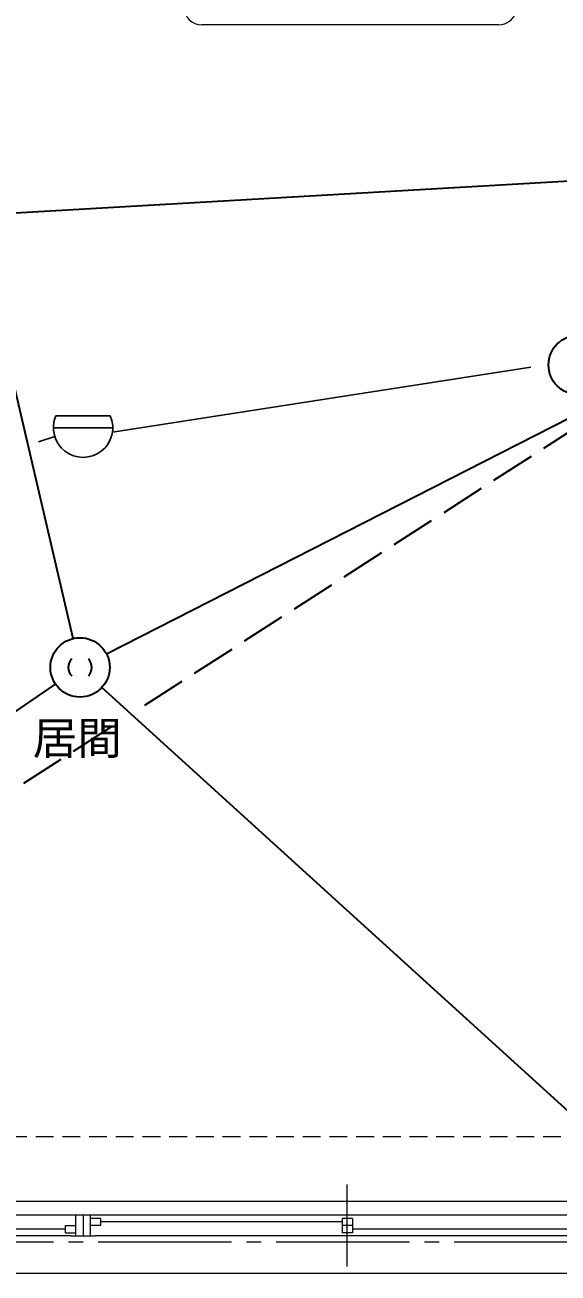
# Model space of a CAD drawing. Units: millimetres at full size, sheet at 1:50; details may follow other scales. Extents: x -9674 to 9699, y -6794 to 6791.
# Drawn here: x -1034 to 762, y -2183 to 2022 of the extents above; entities that cross this region are included whole.
import ezdxf
from ezdxf.enums import TextEntityAlignment as Align

# ---------------------------------------------------------------- set-up
doc = ezdxf.new("R2010")
doc.units = ezdxf.units.MM
doc.header["$LTSCALE"] = 50
for name, pattern in [('CHAIN2', [12, 9, -1, 1, -1]), ('DASHED1', [1.8, 1.2, -0.6]), ('DASHED3', [4, 3, -1])]:
    doc.linetypes.add(name, pattern=pattern)
for name, color, linetype, lineweight in [('1-0_芯', 134, 'CHAIN2', 9), ('1-3_建具', 134, 'Continuous', 9), ('1-5_設備', 134, 'Continuous', 9), ('1-C_梁', 134, 'DASHED1', 9), ('2-0_芯', 2, 'Continuous', 35), ('3-3', 1, 'Continuous', 25), ('3-E', 3, 'Continuous', 35)]:
    doc.layers.add(name, color=color, linetype=linetype, lineweight=lineweight)
doc.layers.add('1-A_文字', color=134, linetype='Continuous')
doc.styles.add('ＭＳ ゴシック', font='')
doc.styles.get('ＭＳ ゴシック').set_extended_font_data('MS Gothic')

msp = doc.modelspace()

# ---------------------------------------------------------------- linework, layer by layer
at = {"layer": '1-0_芯'}
msp.add_line((-8587.69, -2077.93), (8317.31, -2077.93), dxfattribs=at)
at = {"layer": '1-3_建具'}
for p, q in [((52.31, -2161.41), (52.31, -1884.46)), ((-2592.69, -1940.93), (917.31, -1940.93)), ((-877.69, -1987.93), (-2577.69, -1987.93)), ((-797.69, -1987.93), (-877.69, -1987.93)), ((-862.69, -2057.93), (-862.69, -1987.93)), ((-837.69, -1987.93), (-837.69, -2057.93)), ((-812.69, -2057.93), (-812.69, -1987.93)), ((902.31, -1987.93), (-797.69, -1987.93)), ((34.81, -2010.93), (-777.69, -2010.93)), ((69.81, -1998.93), (34.81, -1998.93)), ((34.81, -1998.93), (34.81, -2046.93)), ((69.81, -1998.93), (69.81, -2046.93)), ((-877.69, -2057.93), (-2577.69, -2057.93)), ((-897.69, -2034.93), (-1710.19, -2034.93)), ((-897.69, -2046.93), (-897.69, -2022.93)), ((-897.69, -2022.93), (-862.69, -2022.93)), ((-897.69, -2046.93), (-862.69, -2046.93)), ((-877.69, -2057.93), (-797.69, -2057.93)), ((-777.69, -2022.93), (-812.69, -2022.93)), ((902.31, -2057.93), (-797.69, -2057.93)), ((69.81, -2022.93), (34.81, -2022.93)), ((69.81, -2046.93), (34.81, -2046.93)), ((882.31, -2034.93), (69.81, -2034.93)), ((-2602.69, -2182.93), (927.31, -2182.93))]:
    msp.add_line(p, q, dxfattribs=at)
msp.add_lwpolyline([(-777.69, -2022.93), (-777.69, -1998.93), (-812.69, -1998.93)], dxfattribs=at)
at = {"layer": '1-5_設備'}
msp.add_line((562.31, 2022.07), (-437.69, 2022.07), dxfattribs=at)
for centre, start, end in [((-437.69, 2082.07), 180, 270), ((562.31, 2082.07), 270, 0)]:
    msp.add_arc(centre, 60, start, end, dxfattribs=at)
at = {"layer": '1-C_梁'}
msp.add_line((1762.31, -1723.78), (-2737.69, -1723.78), dxfattribs=at)
at = {"layer": '2-0_芯'}
for p, q in [((-871.12, -45.09), (-1576.88, 2974.1)), ((-1125.29, 1386.28), (1145.46, 1516.08)), ((-759.27, -97.03), (1061, 831.28)), ((-2550.72, -1303.19), (-930.97, -198.79)), ((950.56, -1778.77), (-774.38, -209.75))]:
    msp.add_line(p, q, dxfattribs=at)
msp.add_circle((-848.35, -142.46), 100, dxfattribs=at)
for centre, start, end in [((-848.28, -142.46), 134.60828, 225.39175), ((-848.43, -142.46), 314.60828, 45.39175)]:
    msp.add_arc(centre, 40.08, start, end, dxfattribs=at)
at = {"layer": '3-3'}
for p, q in [((670.28, 869.2), (-738.96, 650.54)), ((-929.59, 705.2), (-746.22, 705.2)), ((-933.33, 635.19), (-988.76, 617.67)), ((-937.93, 665.19), (-737.89, 665.19))]:
    msp.add_line(p, q, dxfattribs=at)
msp.add_arc((-837.91, 665.2), 100.03, 156.4305, 23.56947, dxfattribs=at)
at = {"layer": '3-E', "linetype": 'DASHED3'}
for p, q in [((-630.42, -270.04), (1066.01, 822.57)), ((-2551.23, -1507.16), (-720.54, -328.09))]:
    msp.add_line(p, q, dxfattribs=at)
at = {"layer": '3-E'}
msp.add_circle((830.44, 876.71), 100, dxfattribs=at)

# ---------------------------------------------------------------- texts
at = {"layer": '1-A_文字', "style": 'ＭＳ ゴシック'}
msp.add_text('居間', height=110, dxfattribs=at).set_placement((-1007.63, -468.72), align=Align.BOTTOM_LEFT)

doc.saveas('drawing.dxf')
